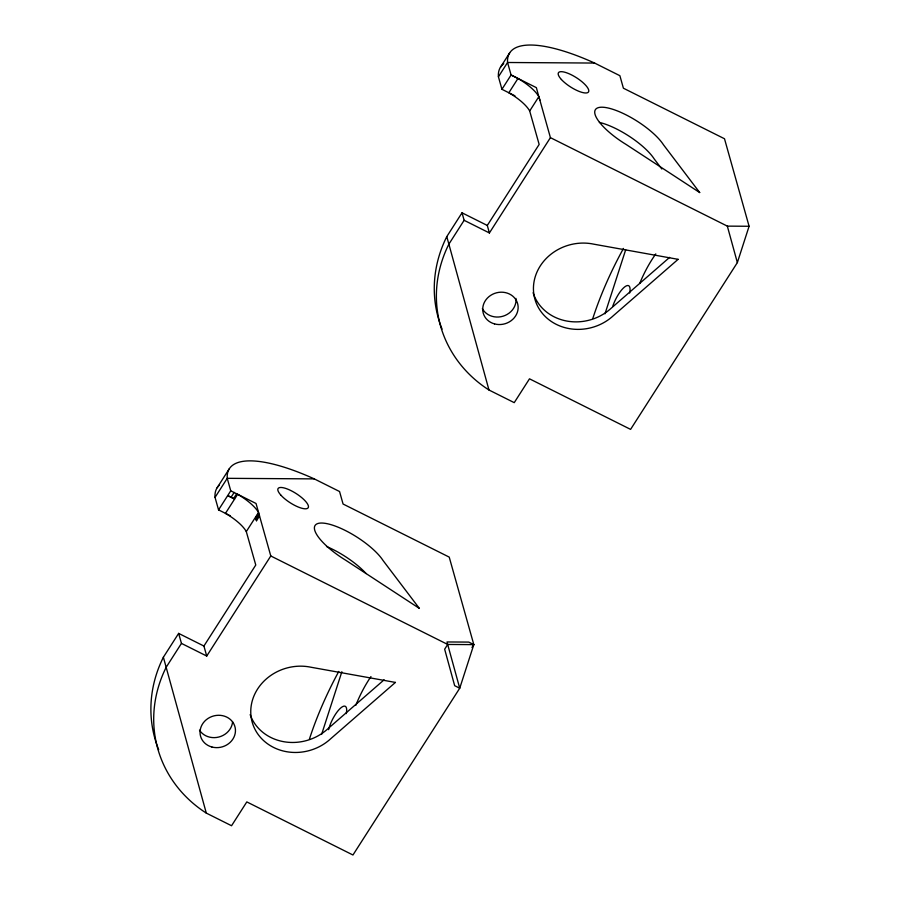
<?xml version="1.0" encoding="UTF-8"?>
<svg xmlns="http://www.w3.org/2000/svg" width="900" height="900" viewBox="0 0 900 900"><rect width="100%" height="100%" fill="white"/><g stroke="black" fill="none" stroke-linecap="round" stroke-linejoin="round"><path stroke-width="1.35" d="M321.615 734.389L341.865 671.738M473.816 644.625L447.705 644.456L444.656 649.215L454.669 685.688L459.731 688.219L446.996 641.959L468.765 642.094L473.816 644.625L459.731 688.219L352.957 855L246.814 801.911L231.559 825.739L206.291 813.094L163.384 657.225L178.639 633.398L203.917 646.043L206.73 656.044L270.787 555.975L256.028 503.471L230.749 490.826L227.239 478.327L314.28 478.89L339.559 491.524L343.069 504.022L449.224 557.111L473.816 644.625L471.983 647.482M605.002 313.796L625.68 249.806M539.055 97.211L550.418 137.644L489.409 232.954L487.294 225.45L462.026 212.805L446.771 236.632L448.875 244.136A133.774 120.341 -15.7 0 0 488.97 390.004L514.238 402.649L529.493 378.821L630.585 429.379L737.359 262.597L749.092 226.271L724.5 138.757L623.396 88.2L619.886 75.701L594.607 63.056L507.566 62.494L498.42 76.793L501.93 89.291L514.946 95.828M217.136 487.766L229.331 468.709M230.344 515.812L218.554 509.884L215.032 497.385L227.239 478.327A133.774 41.108 32.6 0 1 314.28 478.89M500.512 67.174L509.67 52.875M218.554 509.884L230.749 490.826M236.666 493.785L233.618 498.544L227.7 495.596L231.109 497.205L234.169 492.435M501.93 89.291L511.088 75.004L507.566 62.494A133.774 41.108 32.6 0 1 594.607 63.056M246.296 531.585L258.502 512.528A26.28 8.078 32.6 0 0 237.645 494.314L225.439 513.371A26.28 8.078 32.6 0 1 246.296 531.585L255.769 565.031L203.917 646.043M259.537 515.97L256.489 520.729L255.667 517.804L258.716 513.045M256.489 520.729L256.23 519.142L259.279 514.373M178.639 633.398L181.451 643.399L166.196 667.226A133.774 120.341 -15.7 0 0 206.291 813.094M487.294 225.45L539.156 144.439L529.684 110.992L538.83 96.694L536.355 87.638L511.088 75.004L516.994 77.951M462.026 212.805L464.13 220.309L448.875 244.136L488.97 390.004M669.634 257.366L611.303 308.126A47.565 42.784 -15.7 0 1 533.104 292.714M384.12 679.804L327.926 728.719A47.565 42.784 -15.7 0 1 250.166 714.634M550.418 137.644L727.335 226.125L749.092 226.271M464.13 220.309L489.409 232.954M270.787 555.975L447.705 644.456M181.451 643.399L206.73 656.044M231.109 497.205L234.596 499.072M661.826 168.986L654.221 158.963A41.614 12.791 32.6 0 0 599.366 122.389M255.667 517.804L256.23 519.142M727.335 226.125L737.359 262.597M539.876 100.136L538.83 96.694A26.28 8.078 32.6 0 0 517.972 78.48L508.826 92.779A26.28 8.078 32.6 0 1 529.684 110.992M158.692 749.7A133.774 120.341 -15.7 0 1 163.384 657.225M326.52 546.502A41.614 12.791 32.6 0 1 366.12 573.57M355.838 705.296A47.565 14.771 -63.4 0 1 370.957 676.586M215.032 497.385A133.774 41.108 32.6 0 1 219.42 485.089M328.579 729.664A17.831 5.535 -63.4 0 1 340.425 708.244A17.831 5.535 -63.4 0 1 346.264 713.621M232.594 721.811A17.831 16.043 -15.7 0 1 218.768 737.044A17.831 16.043 -15.7 0 1 199.496 730.159M309.431 739.069A133.774 41.535 -63.4 0 1 338.794 671.411M442.069 329.108A133.774 120.341 -15.7 0 1 446.771 236.632M592.808 318.476A133.774 41.535 -63.4 0 1 623.486 248.422M639.72 283.455A47.565 14.771 -63.4 0 1 655.796 253.912M498.42 76.793A133.774 41.108 32.6 0 1 503.741 63.72M612.709 306.461A17.831 5.535 -63.4 0 1 624.566 287.01A17.831 5.535 -63.4 0 1 629.651 293.029M515.947 298.406A17.831 16.043 -15.7 0 1 503.089 316.192A17.831 16.043 -15.7 0 1 482.355 308.655M678.105 259.335L613.418 315.63A47.565 42.784 -15.7 0 1 534.814 298.879A47.565 42.784 -15.7 0 1 593.775 244.17L678.105 259.335M395.415 682.425L330.728 738.72A47.565 42.784 -15.7 0 1 252.135 721.969A47.565 42.784 -15.7 0 1 311.096 667.26L395.415 682.425M699.683 192.544L626.062 144.428A41.614 12.791 32.6 0 1 601.976 107.212A41.614 12.791 32.6 0 1 663.379 144.664L699.683 192.544M419.344 608.377L345.735 560.25A41.614 12.791 32.6 0 1 321.637 523.035A41.614 12.791 32.6 0 1 383.04 560.498L419.344 608.377M211.871 747A17.831 16.043 -15.7 0 0 235.159 727.616A17.831 16.043 -15.7 0 0 206.224 719.775A17.831 16.043 -15.7 0 0 211.871 747M281.059 495.338A17.831 5.479 32.6 0 0 307.327 508.466A17.831 5.479 32.6 0 0 291.037 490.646A17.831 5.479 32.6 0 0 281.059 495.338M494.55 323.91A17.831 16.043 -15.7 0 0 517.837 304.515A17.831 16.043 -15.7 0 0 488.902 296.685A17.831 16.043 -15.7 0 0 494.55 323.91M561.398 79.504A17.831 5.479 32.6 0 0 587.655 92.644A17.831 5.479 32.6 0 0 571.365 74.824A17.831 5.479 32.6 0 0 561.398 79.504"/></g></svg>
